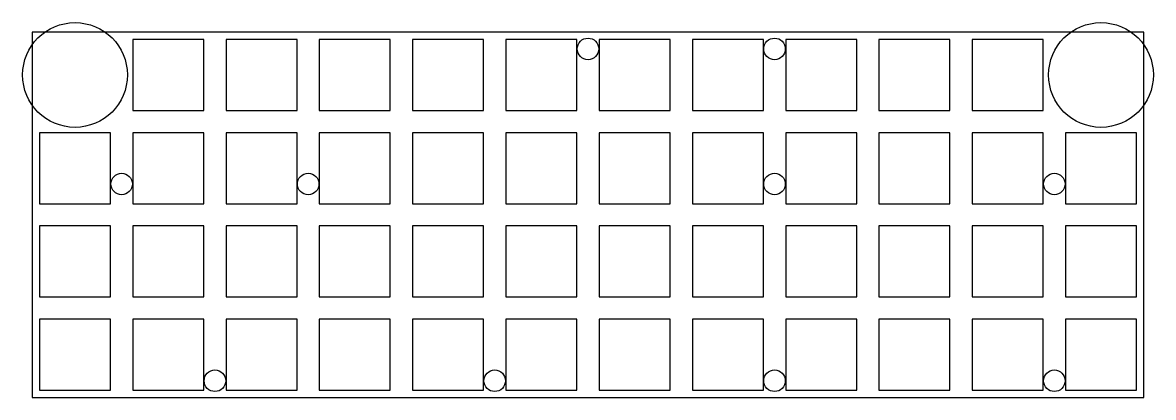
# Model space of a CAD drawing. Header units: millimetres. Extents: x -1 to 230, y 1 to 77.
import ezdxf

# ---------------------------------------------------------------- set-up
doc = ezdxf.new("R2010")
doc.units = ezdxf.units.MM

msp = doc.modelspace()

# ---------------------------------------------------------------- linework, layer by layer
at = {"layer": 'cut'}
for points in [[(21.325, 59.425), (35.825, 59.425), (35.825, 73.925), (21.325, 73.925)], [(40.375, 59.425), (54.875, 59.425), (54.875, 73.925), (40.375, 73.925)], [(59.425, 59.425), (73.925, 59.425), (73.925, 73.925), (59.425, 73.925)], [(78.475, 59.425), (92.975, 59.425), (92.975, 73.925), (78.475, 73.925)], [(97.525, 59.425), (112.025, 59.425), (112.025, 73.925), (97.525, 73.925)], [(116.575, 59.425), (131.075, 59.425), (131.075, 73.925), (116.575, 73.925)], [(135.625, 59.425), (150.125, 59.425), (150.125, 73.925), (135.625, 73.925)], [(154.675, 59.425), (169.175, 59.425), (169.175, 73.925), (154.675, 73.925)], [(173.725, 59.425), (188.225, 59.425), (188.225, 73.925), (173.725, 73.925)], [(192.775, 59.425), (207.275, 59.425), (207.275, 73.925), (192.775, 73.925)], [(2.275, 40.375), (16.775, 40.375), (16.775, 54.875), (2.275, 54.875)], [(21.325, 40.375), (35.825, 40.375), (35.825, 54.875), (21.325, 54.875)], [(40.375, 40.375), (54.875, 40.375), (54.875, 54.875), (40.375, 54.875)], [(59.425, 40.375), (73.925, 40.375), (73.925, 54.875), (59.425, 54.875)], [(78.475, 40.375), (92.975, 40.375), (92.975, 54.875), (78.475, 54.875)], [(97.525, 40.375), (112.025, 40.375), (112.025, 54.875), (97.525, 54.875)], [(116.575, 40.375), (131.075, 40.375), (131.075, 54.875), (116.575, 54.875)], [(135.625, 40.375), (150.125, 40.375), (150.125, 54.875), (135.625, 54.875)], [(154.675, 40.375), (169.175, 40.375), (169.175, 54.875), (154.675, 54.875)], [(173.725, 40.375), (188.225, 40.375), (188.225, 54.875), (173.725, 54.875)], [(192.775, 40.375), (207.275, 40.375), (207.275, 54.875), (192.775, 54.875)], [(211.825, 40.375), (226.325, 40.375), (226.325, 54.875), (211.825, 54.875)], [(2.275, 21.325), (16.775, 21.325), (16.775, 35.825), (2.275, 35.825)], [(21.325, 21.325), (35.825, 21.325), (35.825, 35.825), (21.325, 35.825)], [(40.375, 21.325), (54.875, 21.325), (54.875, 35.825), (40.375, 35.825)], [(59.425, 21.325), (73.925, 21.325), (73.925, 35.825), (59.425, 35.825)], [(78.475, 21.325), (92.975, 21.325), (92.975, 35.825), (78.475, 35.825)], [(97.525, 21.325), (112.025, 21.325), (112.025, 35.825), (97.525, 35.825)], [(116.575, 21.325), (131.075, 21.325), (131.075, 35.825), (116.575, 35.825)], [(135.625, 21.325), (150.125, 21.325), (150.125, 35.825), (135.625, 35.825)], [(154.675, 21.325), (169.175, 21.325), (169.175, 35.825), (154.675, 35.825)], [(173.725, 21.325), (188.225, 21.325), (188.225, 35.825), (173.725, 35.825)], [(192.775, 21.325), (207.275, 21.325), (207.275, 35.825), (192.775, 35.825)], [(211.825, 21.325), (226.325, 21.325), (226.325, 35.825), (211.825, 35.825)], [(2.275, 2.275), (16.775, 2.275), (16.775, 16.775), (2.275, 16.775)], [(21.325, 2.275), (35.825, 2.275), (35.825, 16.775), (21.325, 16.775)], [(40.375, 2.275), (54.875, 2.275), (54.875, 16.775), (40.375, 16.775)], [(59.425, 2.275), (73.925, 2.275), (73.925, 16.775), (59.425, 16.775)], [(78.475, 2.275), (92.975, 2.275), (92.975, 16.775), (78.475, 16.775)], [(97.525, 2.275), (112.025, 2.275), (112.025, 16.775), (97.525, 16.775)], [(116.575, 2.275), (131.075, 2.275), (131.075, 16.775), (116.575, 16.775)], [(135.625, 2.275), (150.125, 2.275), (150.125, 16.775), (135.625, 16.775)], [(154.675, 2.275), (169.175, 2.275), (169.175, 16.775), (154.675, 16.775)], [(173.725, 2.275), (188.225, 2.275), (188.225, 16.775), (173.725, 16.775)], [(192.775, 2.275), (207.275, 2.275), (207.275, 16.775), (192.775, 16.775)], [(211.825, 2.275), (226.325, 2.275), (226.325, 16.775), (211.825, 16.775)]]:
    msp.add_lwpolyline(points, close=True, dxfattribs=at)
for centre, radius in [((9.525, 66.675), 10.7), ((219.075, 66.675), 10.7), ((114.3, 72), 2.2), ((152.4, 72), 2.2), ((19.05, 44.4), 2.2), ((57.15, 44.4), 2.2), ((152.4, 44.4), 2.2), ((209.55, 44.4), 2.2), ((38.1, 4.2), 2.2), ((95.25, 4.2), 2.2), ((152.4, 4.2), 2.2), ((209.55, 4.2), 2.2)]:
    msp.add_circle(centre, radius, dxfattribs=at)
at = {"layer": 'outline'}
msp.add_lwpolyline([(0.8, 0.8), (227.8, 0.8), (227.8, 75.4), (0.8, 75.4)], close=True, dxfattribs=at)

doc.saveas('drawing.dxf')
